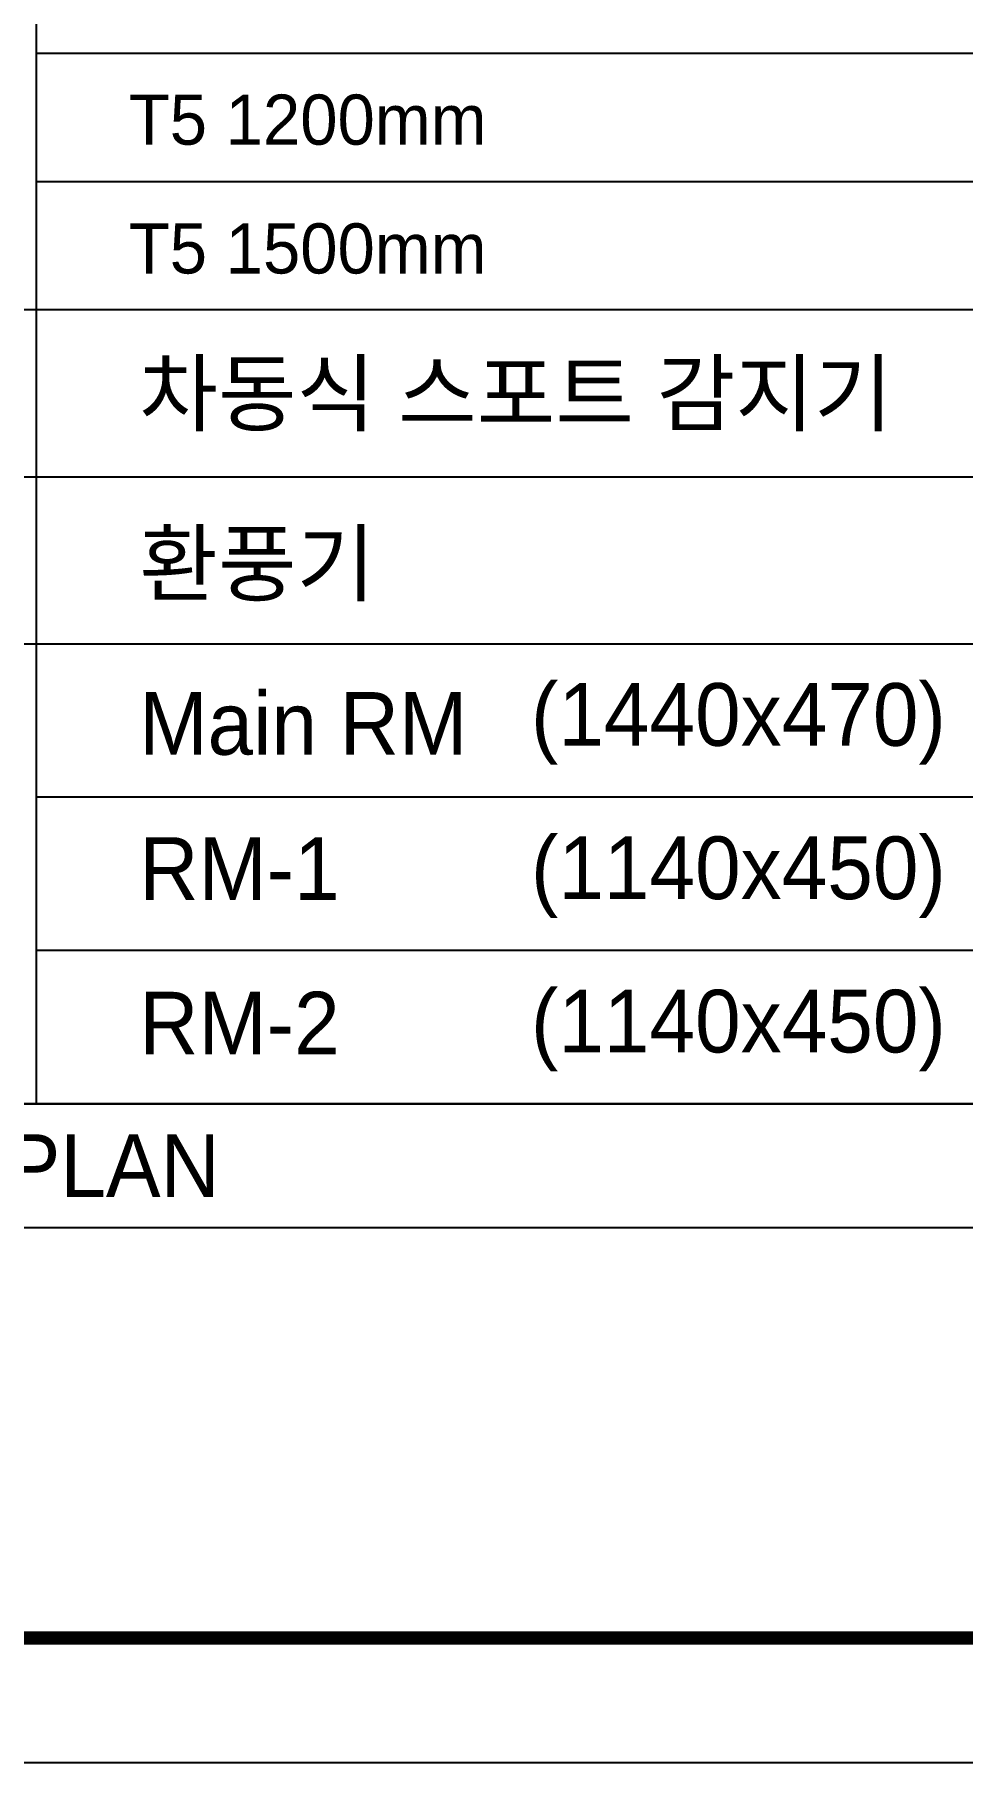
# Model space of a CAD drawing. Header units: millimetres. Extents: x 0 to 400063, y 963 to 238763.
# Drawn here: x 88412 to 90633, y 110534 to 114670 of the extents above; entities that cross this region are included whole.
import ezdxf
from ezdxf.enums import TextEntityAlignment as Align

# ---------------------------------------------------------------- set-up
doc = ezdxf.new("R2010")
doc.units = ezdxf.units.MM
doc.header["$LTSCALE"] = 40
doc.layers.get('Defpoints').update_dxf_attribs({"color": 249})
for name, color, linetype in [('3TI-CE-LTEXT', 7, 'Continuous'), ('DWG', 7, 'Continuous'), ('FORTXT', 6, 'Continuous'), ('sheet', 7, 'Continuous')]:
    doc.layers.add(name, color=color, linetype=linetype)
doc.styles.add('HANA-TEXT', font='stylu.ttf')
doc.styles.add('울릉도L', font='HYWULM.TTF')

msp = doc.modelspace()

# ---------------------------------------------------------------- linework, layer by layer
at = {"layer": '3TI-CE-LTEXT', "color": 3}
for p, q in [((88416.6, 119863.1), (88416.6, 112110.4)), ((88416.6, 114625.1), (92359.4, 114625.1)), ((88416.6, 114318.2), (92359.4, 114318.2)), ((87216.6, 114011.2), (92359.4, 114011.2)), ((87216.6, 113611.2), (92359.4, 113611.2)), ((87216.6, 113211.2), (92359.4, 113211.2)), ((92359.4, 112844.3), (88416.6, 112844.3)), ((92359.4, 112477.4), (88416.6, 112477.4))]:
    msp.add_line(p, q, dxfattribs=at)
msp.add_lwpolyline([(92359.4, 112110.4), (87216.6, 112110.4), (87216.6, 119863.1), (92359.4, 119863.1), (92359.4, 112110.4), (87216.6, 112110.4)], dxfattribs=at)
at = {"layer": 'Defpoints', "color": 9}
msp.add_lwpolyline([(107088.3, 124894.5), (86729.9, 124894.5), (86729.9, 110534.2), (107088.3, 110534.2)], close=True, dxfattribs=at)
at = {"layer": 'Defpoints'}
msp.add_lwpolyline([(87216.6, 124629), (106601.6, 124629), (106601.6, 112110.4), (87216.6, 112110.4)], close=True, dxfattribs=at)
at = {"layer": 'DWG', "color": 2, "const_width": 32.4}
msp.add_lwpolyline([(106601.6, 110832.1), (87216.6, 110832.1)], dxfattribs=at)
at = {"layer": 'FORTXT', "color": 6}
for p, q in [((87216.6, 112110.4), (106601.6, 112110.4)), ((87216.6, 111814.5), (106601.6, 111814.5))]:
    msp.add_line(p, q, dxfattribs=at)

# ---------------------------------------------------------------- texts
at = {"layer": '3TI-CE-LTEXT', "color": 0, "ltscale": 0.5, "attachment_point": 4, "rotation": 360, "style": 'HANA-TEXT'}
for s, insert, char_height, width in [('T5 1200mm', (88637.8, 114465.2), 120, 5895.86), ('T5 1500mm', (88637.8, 114156.9), 120, 5895.86), ('{\\fGulim|b0|i0|c129|p50;차동식 스포트 감지기}', (88662.9, 113803.3), 150, 7369.825), ('환풍기', (88662.9, 113395.8), 150, 7369.825), ('{\\fGulim|b0|i0|c129|p50;(1440x470)}', (89600.3, 113019.8), 150, 7369.825), ('{\\fGulim|b0|i0|c129|p50;Main RM}', (88662.9, 113019.8), 150, 7369.825), ('{\\fGulim|b0|i0|c129|p50;RM-1}', (88662.9, 112673.6), 150, 7369.825), ('{\\fGulim|b0|i0|c129|p50;(1140x450)}', (89600.3, 112652.8), 150, 7369.825), ('{\\fGulim|b0|i0|c129|p50;RM-2}', (88662.9, 112303.6), 150, 7369.825), ('{\\fGulim|b0|i0|c129|p50;(1140x450)}', (89600.3, 112285.9), 150, 7369.825)]:
    msp.add_mtext(s, dxfattribs=dict(at, insert=insert, char_height=char_height, width=width))
at = {"layer": 'sheet', "color": 7, "style": '울릉도L'}
msp.add_text('FLOOR PLAN', height=150, dxfattribs=at).set_placement((87612.6, 111962.5), align=Align.MIDDLE_LEFT)

doc.saveas('drawing.dxf')
